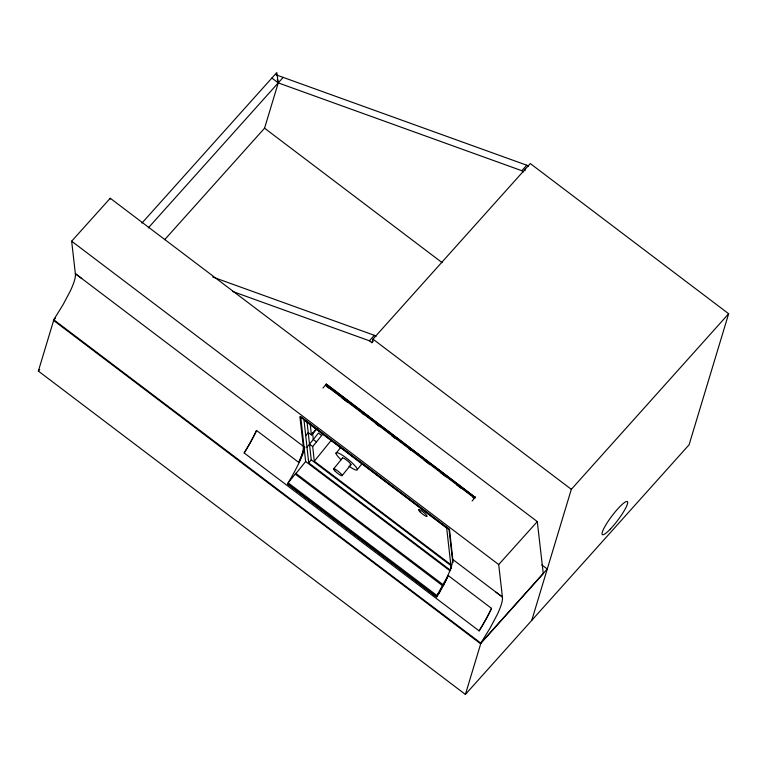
<?xml version="1.0" encoding="UTF-8"?>
<svg xmlns="http://www.w3.org/2000/svg" width="767" height="767" viewBox="0 0 767 767"><rect width="100%" height="100%" fill="white"/><g stroke="black" fill="none" stroke-linecap="round" stroke-linejoin="round"><path stroke-width="1.15" d="M232.411 291.402L369.435 340.807L371.899 342.676L372.973 339.139L530.294 163.553L728.65 313.751L689.092 444.774L465.396 694.432L38.35 371.075L53.872 319.705L55.473 317.922M164.684 239.668L264.567 128.194L278.248 82.884L276.791 72.568L141.924 223.092M524.839 170.811L525.376 169.037M465.396 694.432L480.919 643.062L547.274 569.009L541.809 564.876M531.771 620.359L571.329 489.327L728.65 313.751M443.786 585.221L295.851 473.383M295.918 473.258L288.162 482.855L436.95 595.518L446.806 577.676A78.167 13.681 -52.9 0 0 452.425 559.172L449.031 529.498L299.878 416.567L303.272 446.241A78.138 13.681 -52.9 0 1 298.756 462.405L256.562 430.469A81.417 14.257 -52.9 0 1 244.165 452.981M287.567 483.833L436.624 596.899A81.244 14.228 -52.9 0 0 448.273 575.595L491.522 608.375A93.056 16.289 -52.9 0 1 479.145 630.886L244.184 452.971A93.056 16.289 -52.9 0 0 256.562 430.469M543.257 573.563L480.458 643.657L53.402 320.299L63.019 304.758L70.296 291.029A78.119 13.672 -52.9 0 0 75.367 273.675L76.163 274.27M480.458 643.657L490.065 628.115L497.342 614.386A78.119 13.672 -52.9 0 0 502.414 597.033L498.703 564.56L71.657 241.202L110.247 198.25L537.293 521.608L543.257 573.495M322.955 388.054L326.243 384.066L475.463 497.582L326.243 384.066M305.717 435.637L308.219 432.54L311.402 434.956L316.675 428.446M312.361 434.275L316.886 428.686M306.992 447.257L318.478 433.077L321.661 435.493M450.699 564.512L314.297 461.235L312.687 446.576L322.84 434.036M453.144 562.364L449.481 529.211L300.693 416.548L305.649 461.523L295.372 474.227L442.655 585.748M450.545 570.312L308.727 462.923L311.229 459.836L306.982 421.351M314.297 461.235L331.44 440.066M335.994 453.307L340.941 447.19M333.568 468.992L342.37 458.129M342.178 475.511L350.97 464.649M357.345 469.471L362.292 463.354M472.108 500.985L475.396 497.006M436.95 595.518L439.779 592.028M53.402 320.299L55.445 318.037M148.299 227.914L283.167 77.39M38.35 371.075L39.759 369.512M369.435 340.807L374.344 335.323L375.993 336.569M271.873 78.052L278.248 82.884L521.838 170.715L526.756 165.221L528.396 166.468M371.899 342.676L373.308 341.104M325.563 385.485L326.311 384.65M498.703 564.56L537.293 521.608M276.101 74.85L526.756 165.221M212.708 277.031L374.344 335.323M496.038 592.21L498.425 594.003M521.838 170.715L523.487 171.961M264.567 128.194L442.128 262.64M372.973 339.139L571.329 489.327M325.611 384.785L474.754 497.716M325.822 385.504L474.62 498.167M326.809 386.539L328.717 387.987M342.072 398.092L347.796 402.426M362.101 413.26L364.009 414.707M375.456 423.374L379.272 426.26M391.669 435.646L395.484 438.542M408.84 448.647L410.748 450.095M424.093 460.21L429.817 464.534M440.316 472.482L446.039 476.815M456.528 484.763L461.293 488.368M472.74 497.035L474.648 498.483M446.758 528.079L303.991 419.971L308.727 462.923M316.474 441.897L313.291 439.491L312.524 432.511M309.504 444.17L312.687 446.576M76.556 274.576L78.943 276.379M499.221 594.607L500.813 595.815M75.367 273.675L303.272 446.241M452.415 559.181L502.414 597.033L501.608 596.419M79.346 276.686L81.733 278.507M311.229 459.836L451.14 565.778M305.649 461.523L450.047 570.859M287.481 483.967L436.624 596.899A93.056 16.289 -52.9 0 0 448.254 575.614M53.843 319.82L480.89 643.177M277.328 79.442L278.248 82.884M110.247 198.25L110.343 199.036M71.657 241.202L75.358 273.656M446.576 527.092L451.245 568.711M310.165 423.681L311.402 434.956M304.815 447.276A93.056 16.289 -52.9 0 1 287.443 484.015M491.542 608.356A81.417 14.257 -52.9 0 1 479.126 630.896M304.557 446.595A93.056 16.289 -52.9 0 1 298.747 462.415M341.142 459.797A13.605 2.435 39 0 1 339.33 453.498A13.605 2.435 39 0 1 356.109 467.18A13.605 2.435 39 0 1 348.975 466.183M342.465 458.436A5.484 0.978 39 0 1 347.585 460.871A5.484 0.978 39 0 1 350.107 464.773M335.198 471.178A5.484 0.978 39 0 0 342.13 475.703A5.484 0.978 39 0 0 336.291 469.883A5.484 0.978 39 0 0 335.198 471.178M420.095 511.877A5.484 0.978 39 0 0 427.027 516.412A5.484 0.978 39 0 0 421.188 510.582A5.484 0.978 39 0 0 420.095 511.877M610.321 529.096A20.699 3.624 -52.9 0 0 627.502 501.8A20.699 3.624 -52.9 0 0 606.716 523.477A20.699 3.624 -52.9 0 0 610.321 529.096"/></g></svg>
